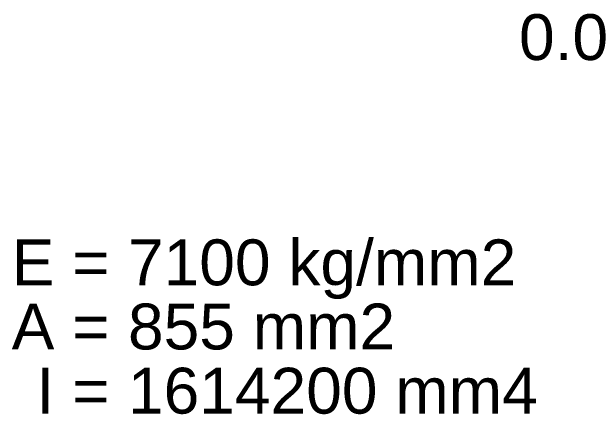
# Model space of a CAD drawing. Extents: x -212 to 3502, y -496 to 4155.
# Drawn here: x -122.7 to -58.6, y 3.6 to 47.6 of the extents above; entities that cross this region are included whole.
import ezdxf
from ezdxf.enums import TextEntityAlignment as Align

# ---------------------------------------------------------------- set-up
doc = ezdxf.new("R2010")
doc.units = 0
doc.layers.add('Analysis_layer', color=70, linetype='Continuous')
doc.styles.get("Standard").update_dxf_attribs({"font": 'arial.ttf'})

# ---------------------------------------------------------------- blocks, each defined once
blk = doc.blocks.new('*U12')
blk.add_attdef('q-force', (-12.5, 0), '', height=2.5)
blk = doc.blocks.new('material')
at = {"color": 0}
for s, p in [('E =', (5.5, -2.5)), ('A =', (5.5, -6)), ('I =', (5.5, -9.5))]:
    blk.add_text(s, height=2.5, dxfattribs=at).set_placement(p, align=Align.RIGHT)
for tag, p in [('E', (6.5, -2.5)), ('A', (6.5, -6)), ('I', (6.5, -9.5))]:
    blk.add_attdef(tag, p, '', height=2.5, dxfattribs=at)

msp = doc.modelspace()

# ---------------------------------------------------------------- block references
at = {"layer": 'Analysis_layer'}
ref = msp.add_blockref('*U12', (0, 0), dxfattribs=dict(at, xscale=2, yscale=2, zscale=2))
ref.add_attrib('q-force', '0.03876 kg/mm', (-67.466, 42.287), dxfattribs={"layer": '0', "height": 5})
at = {"layer": 'Analysis_layer', "xscale": 2, "yscale": 2, "zscale": 2}
msp.add_blockref('material', (-123.076, 22.714), dxfattribs=at).add_auto_attribs({'E': '7100 kg/mm2', 'A': '855 mm2', 'I': '1614200 mm4'})

doc.saveas('drawing.dxf')
